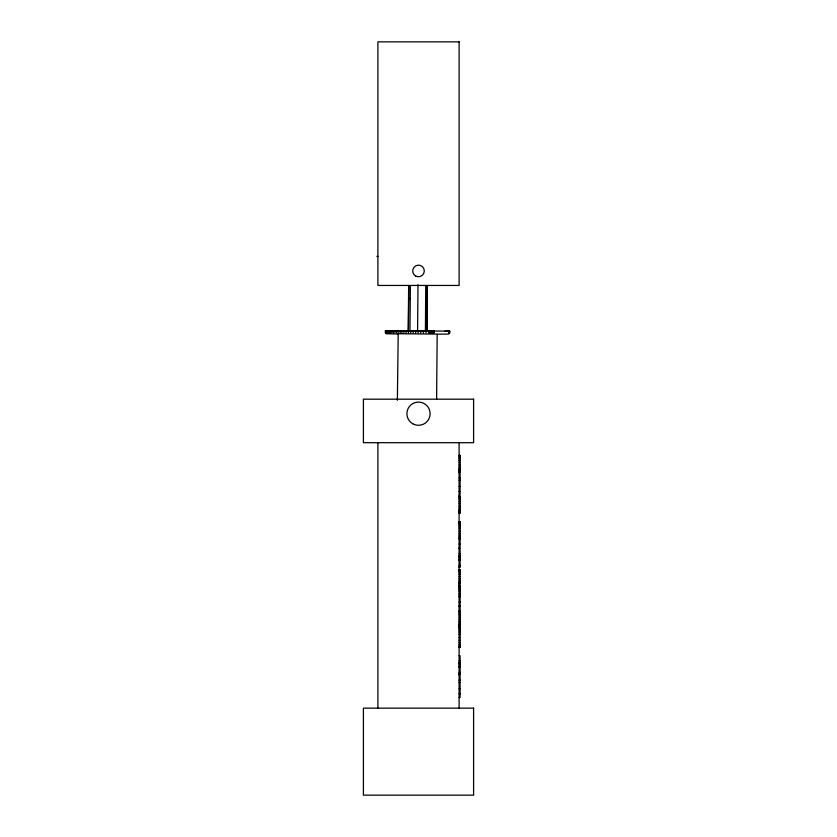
<?xml version="1.0" encoding="UTF-8"?>
<svg xmlns="http://www.w3.org/2000/svg" width="837" height="837" viewBox="0 0 837 837"><rect width="100%" height="100%" fill="white"/><g stroke="black" fill="none" stroke-linecap="round" stroke-linejoin="round"><path stroke-width="1.26" d="M425.416 331.337L425.73 286.17M426.954 331.358L427.268 286.202M385.397 332.854L385.438 330.803L404.763 330.751M385.512 332.844L385.533 330.803M385.637 332.833L385.826 330.793M386.83 332.823L386.851 330.782M387.95 332.802L387.97 330.772M389.163 332.791L389.184 330.761M390.471 332.781L390.492 330.751M391.873 332.77L391.894 330.741M393.359 332.76L393.38 330.73M394.938 332.76L394.949 330.72M396.602 332.749L396.612 330.72M397.376 400.295L398.203 333.722L437.165 334.078L436.611 399.312M398.339 332.749L398.36 330.709M400.17 332.739L400.191 330.709M401.906 332.739L401.917 330.709L449.772 331.149L444.667 331.211M403.873 332.739L403.894 330.709M406.102 332.749L406.123 330.709M408.194 331.337L408.655 286.17M408.404 332.749L408.812 286.045M409.931 331.201L410.392 286.045M410.747 332.76L410.768 330.72M413.164 332.76L413.185 330.73M415.623 332.77L415.644 330.741M417.59 331.619L417.987 284.726M418.144 332.781L418.155 330.751M420.708 332.791L420.718 330.761M423.313 332.802L423.334 330.772M425.96 332.823L425.981 330.782M426.797 331.494L427.111 286.327M428.638 332.833L428.659 330.793M429.099 332.833L429.109 330.803M429.559 332.844L429.58 330.803M430.03 332.844L430.051 330.803M430.511 332.844L430.521 330.814M431.128 332.854L431.003 330.814M431.463 332.854L431.484 330.814M431.934 332.864L431.955 330.824M432.405 332.864L432.415 330.824M432.855 332.875L432.865 330.835M433.284 332.875L433.304 330.835M433.702 332.885L433.712 330.845M434.089 332.885L434.11 330.845M448.695 333.136L448.716 331.107M448.967 333.147L448.977 331.107M449.197 333.157L449.207 331.117M449.312 333.199L449.406 331.117M449.479 333.189L449.553 331.128M449.699 333.189L449.668 331.128M448.799 334.078L437.793 334.172M402.315 330.761L399.27 330.824L408.027 331.033M376.891 256.446L377.895 256.446M408.634 298.527L410.214 298.527M459.105 455.297L460.078 455.297L460.078 472.11L459.105 472.11M459.105 455.527L460.078 455.527M459.105 456.217L460.078 456.217M459.105 457.326L460.078 457.326M459.105 458.812L460.078 458.812M459.105 460.612L460.078 460.612M459.105 462.641L460.078 462.641M459.105 464.891L460.078 464.891M459.105 466.879L460.078 466.879M459.105 468.532L460.078 468.532M459.105 469.777L460.078 469.777M459.105 469.986L460.078 469.986M459.105 470.593L460.078 470.551M459.105 470.792L460.078 470.792M459.105 472.047L460.078 471.974M459.105 472.759L460.078 472.759L460.078 495.222L459.105 495.222M459.105 477.864L460.078 477.864M459.105 480.166L460.078 480.166M459.105 486.412L460.078 486.412M459.105 491.518L460.078 491.518M459.105 496.331L460.078 496.331L460.078 513.144M459.105 496.561L460.078 496.561M459.105 497.251L460.078 497.251M459.105 498.36L460.078 498.36M459.105 499.846L460.078 499.846M459.105 501.645L460.078 501.645M459.105 503.675L460.078 503.675M459.105 505.925L460.078 505.925M459.105 507.913L460.078 507.913M459.105 509.566L460.078 509.566M459.105 510.811L460.078 510.811M459.105 511.02L460.078 511.02M459.105 511.585L460.078 511.627M459.105 511.825L460.078 511.825M459.105 513.008L460.078 513.008L459.105 513.144M459.105 521.681L460.078 521.681L460.078 547.9L459.105 547.9M459.105 521.838L460.078 521.807M459.105 522.162L460.078 522.162M459.105 522.748L460.078 522.748M459.105 523.585L460.078 523.585M459.105 524.611L460.078 524.611M459.105 525.814L460.078 525.814M459.105 527.174L460.078 527.174M459.105 528.702L460.078 528.702M459.105 531.087L460.078 531.087M459.105 533.274L460.078 533.274M459.105 535.188L460.078 535.188M459.105 536.768L460.078 536.768M459.105 537.929L460.078 537.929M459.105 538.62L460.078 538.62M459.105 538.882L460.078 538.882M459.105 543.987L460.078 543.987M459.105 548.643L460.078 548.643L460.078 567.099L459.105 567.099M459.105 553.749L460.078 553.749M459.105 555.391L460.078 555.391M459.105 555.894L460.078 555.894M459.105 556.72L460.078 556.72M459.105 557.829L460.078 557.829M459.105 559.158L460.078 559.158M459.105 560.141L460.078 560.141M459.105 560.277L460.078 560.277M459.105 565.216L460.078 565.216M459.105 566.952L460.078 566.952M459.105 569.704L460.078 569.704L460.078 584.665L459.105 584.665M459.105 569.913L460.078 569.913M459.105 570.3L460.078 570.3M459.105 570.541L460.078 570.541M459.105 571.545L460.078 571.545M459.105 572.895L460.078 572.895M459.105 574.559L460.078 574.559M459.105 576.484L460.078 576.484M459.105 578.419L460.078 578.419M459.105 580.114L460.078 580.114M459.105 581.506L460.078 581.506M459.105 582.542L460.078 582.542M459.105 583.19L460.078 583.211M459.105 583.41L460.078 583.41M459.105 585.743L460.078 585.743L460.078 624.967L459.105 624.967M459.105 585.921L460.078 585.921M459.105 586.162L460.078 586.162M459.105 586.674L460.078 586.674M459.105 587.407L460.078 587.407M459.105 588.296L460.078 588.296M459.105 589.321L460.078 589.321M459.105 590.472L460.078 590.472M459.105 591.749L460.078 591.749M459.105 593.433L460.078 593.433M459.105 594.961L460.078 594.961M459.105 596.279L460.078 596.279M459.105 596.948L460.078 596.948M459.105 602.054L460.078 602.054M459.105 605.726L460.078 605.726M459.105 606.386L460.078 606.386M459.105 610.832L460.078 610.832M459.105 611.251L460.078 611.251M459.105 611.962L460.078 611.962M459.105 612.987L460.078 612.987M459.105 614.327L460.078 614.327M459.105 615.948L460.078 615.948M459.105 617.957L460.078 617.957M459.105 619.861L460.078 619.861M459.105 621.577L460.078 621.577M459.105 623.021L460.078 623.021M459.105 624.12L460.078 624.12M459.105 624.789L460.078 624.789M459.105 625.95L460.078 625.95L460.078 647.221L459.105 647.221M459.105 626.233L460.078 626.233M459.105 626.756L460.078 626.756M459.105 627.541L460.078 627.541M459.105 628.566L460.078 628.566M459.105 629.811L460.078 629.811M459.105 631.234L460.078 631.234M459.105 632.835L460.078 632.835M459.105 634.613L460.078 634.613M459.105 637.553L460.078 637.553M459.105 640.295L460.078 640.295M459.105 642.701L460.078 642.701M459.105 644.699L460.078 644.699M459.105 646.164L460.078 646.164M459.105 655.664L460.078 655.664L460.078 674.12L459.105 674.12M459.105 660.77L460.078 660.77M459.105 662.412L460.078 662.412M459.105 662.904L460.078 662.904M459.105 663.741L460.078 663.741M459.105 664.85L460.078 664.85M459.105 666.179L460.078 666.179M459.105 667.162L460.078 667.162M459.105 667.288L460.078 667.288M459.105 672.237L460.078 672.237M459.105 673.764L460.078 673.764M459.105 673.973L460.078 673.973M459.105 675.04L460.078 675.04L460.078 697.503L459.105 697.503M459.105 680.146L460.078 680.146M459.105 682.448L460.078 682.448M459.105 688.694L460.078 688.694M459.105 693.8L460.078 693.8M407.765 330.761L431.934 331.002M425.698 298.663L427.236 298.694M397.397 331.044L385.418 330.814M397.983 333.984L386.255 333.764M459.105 442.689L459.105 708.154M377.895 442.689L377.895 708.154M459.105 41.85L377.895 41.85L377.895 285.448L459.105 285.448L459.105 41.85M473.596 399.186L363.404 399.186L363.404 442.689L473.596 442.689L473.596 399.186M460.078 646.949L459.105 646.949L460.078 647.011M473.596 708.154L363.404 708.154L363.404 795.15L473.596 795.15L473.596 708.154M412.704 423.731A11.603 11.603 0 0 0 430.103 413.687A11.603 11.603 0 0 0 412.704 403.643A11.603 11.603 0 0 0 412.704 423.731M415.602 275.969A5.796 5.796 0 0 0 424.296 270.947A5.796 5.796 0 0 0 415.602 265.925A5.796 5.796 0 0 0 415.602 275.969"/></g></svg>
